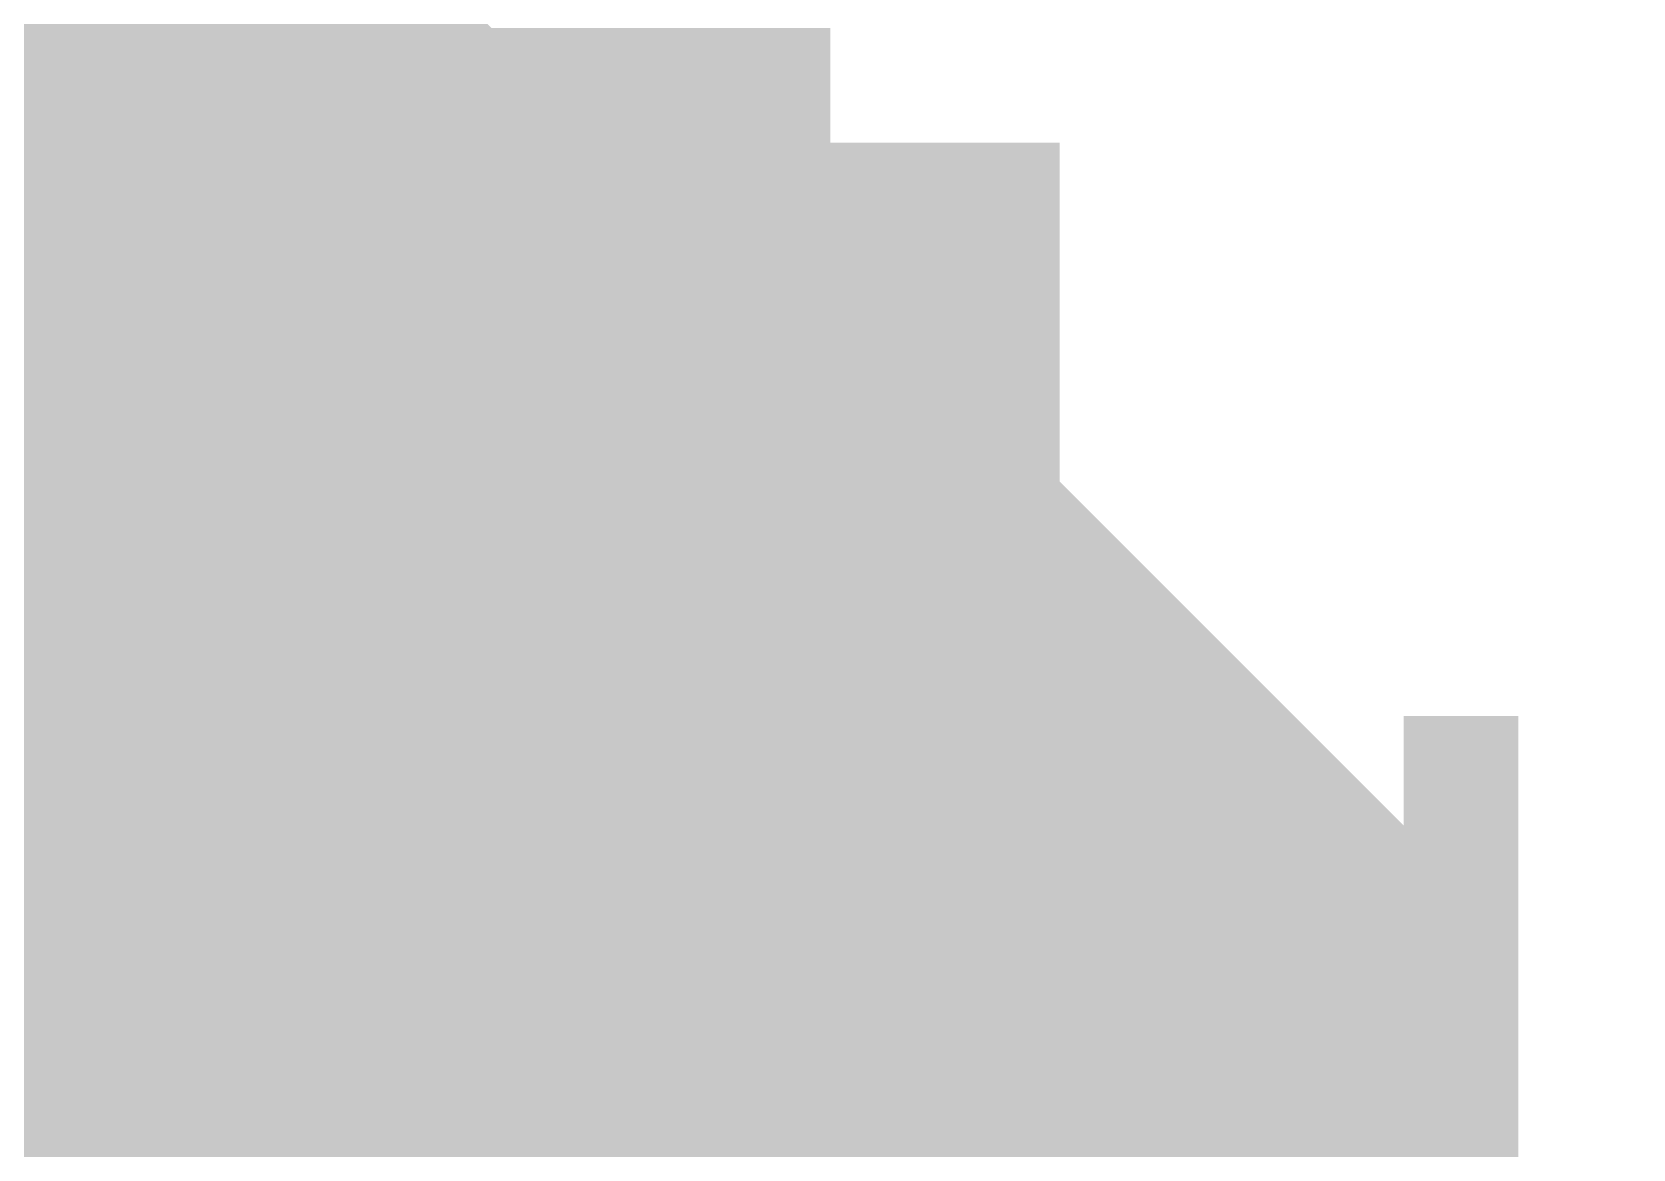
# Model space of a CAD drawing. Header units: inches. Extents: x 0 to 841, y 0 to 594.
# Drawn here: x 790.217 to 790.844, y 500.37 to 500.808 of the extents above; entities that cross this region are included whole.
import ezdxf

# ---------------------------------------------------------------- set-up
doc = ezdxf.new("R2010")
doc.units = ezdxf.units.IN
doc.layers.add('Sheet', color=255, linetype='Continuous')

msp = doc.modelspace()

# ---------------------------------------------------------------- linework, layer by layer
at = {"layer": 'Sheet'}
for points in [[(790.02077, 505.46597, 0.7493, 0.7493, 0), (790.02077, 499.98594, 0.7493, 0.7493, 0)], [(790.06569, 500.74955, 0.29972, 0.29972, 0), (790.11061, 500.74955, 0.29972, 0.29972, 0), (790.11061, 500.74955, 0.29972, 0.29972, 0), (790.15552, 500.74955, 0.29972, 0.29972, 0), (790.20044, 500.70463, 0.29972, 0.29972, 0), (790.24535, 500.70463, 0.29972, 0.29972, 0), (790.29027, 500.70463, 0.29972, 0.29972, 0), (790.29027, 500.70463, 0.29972, 0.29972, 0), (790.33518, 500.65971, 0.29972, 0.29972, 0), (790.3801, 500.65971, 0.29972, 0.29972, 0), (790.3801, 500.61479, 0.29972, 0.29972, 0), (790.42502, 500.61479, 0.29972, 0.29972, 0), (790.46993, 500.61479, 0.29972, 0.29972, 0), (790.46993, 500.56987, 0.29972, 0.29972, 0), (790.51485, 500.52496, 0.29972, 0.29972, 0), (790.51485, 500.52496, 0.29972, 0.29972, 0), (790.55976, 500.48004, 0.29972, 0.29972, 0), (790.55976, 500.48004, 0.29972, 0.29972, 0), (790.60468, 500.43512, 0.29972, 0.29972, 0), (790.60468, 500.3902, 0.29972, 0.29972, 0), (790.64959, 500.3902, 0.29972, 0.29972, 0), (790.64959, 500.34528, 0.29972, 0.29972, 0), (790.64959, 500.30036, 0.29972, 0.29972, 0), (790.69451, 500.25545, 0.29972, 0.29972, 0), (790.69451, 500.25545, 0.29972, 0.29972, 0), (790.69451, 500.21053, 0.29972, 0.29972, 0)], [(790.06569, 500.74955, 0.29972, 0.29972, 0), (790.11061, 500.74955, 0.29972, 0.29972, 0), (790.11061, 500.74955, 0.29972, 0.29972, 0), (790.15552, 500.74955, 0.29972, 0.29972, 0), (790.20044, 500.70463, 0.29972, 0.29972, 0), (790.24535, 500.70463, 0.29972, 0.29972, 0), (790.29027, 500.70463, 0.29972, 0.29972, 0), (790.29027, 500.70463, 0.29972, 0.29972, 0), (790.33518, 500.65971, 0.29972, 0.29972, 0), (790.3801, 500.65971, 0.29972, 0.29972, 0), (790.3801, 500.61479, 0.29972, 0.29972, 0), (790.42502, 500.61479, 0.29972, 0.29972, 0), (790.46993, 500.61479, 0.29972, 0.29972, 0), (790.46993, 500.56987, 0.29972, 0.29972, 0), (790.51485, 500.52496, 0.29972, 0.29972, 0), (790.51485, 500.52496, 0.29972, 0.29972, 0), (790.55976, 500.48004, 0.29972, 0.29972, 0), (790.55976, 500.48004, 0.29972, 0.29972, 0), (790.60468, 500.43512, 0.29972, 0.29972, 0), (790.60468, 500.3902, 0.29972, 0.29972, 0), (790.64959, 500.3902, 0.29972, 0.29972, 0), (790.64959, 500.34528, 0.29972, 0.29972, 0), (790.64959, 500.30036, 0.29972, 0.29972, 0), (790.69451, 500.25545, 0.29972, 0.29972, 0), (790.69451, 500.25545, 0.29972, 0.29972, 0), (790.69451, 500.21053, 0.29972, 0.29972, 0)], [(790.06569, 500.74955, 0.29972, 0.29972, 0), (790.11061, 500.74955, 0.29972, 0.29972, 0), (790.11061, 500.74955, 0.29972, 0.29972, 0), (790.15552, 500.74955, 0.29972, 0.29972, 0), (790.20044, 500.70463, 0.29972, 0.29972, 0), (790.24535, 500.70463, 0.29972, 0.29972, 0), (790.29027, 500.70463, 0.29972, 0.29972, 0), (790.29027, 500.70463, 0.29972, 0.29972, 0), (790.33518, 500.65971, 0.29972, 0.29972, 0), (790.3801, 500.65971, 0.29972, 0.29972, 0), (790.3801, 500.61479, 0.29972, 0.29972, 0), (790.42502, 500.61479, 0.29972, 0.29972, 0), (790.46993, 500.61479, 0.29972, 0.29972, 0), (790.46993, 500.56987, 0.29972, 0.29972, 0), (790.51485, 500.52496, 0.29972, 0.29972, 0), (790.51485, 500.52496, 0.29972, 0.29972, 0), (790.55976, 500.48004, 0.29972, 0.29972, 0), (790.55976, 500.48004, 0.29972, 0.29972, 0), (790.60468, 500.43512, 0.29972, 0.29972, 0), (790.60468, 500.3902, 0.29972, 0.29972, 0), (790.64959, 500.3902, 0.29972, 0.29972, 0), (790.64959, 500.34528, 0.29972, 0.29972, 0), (790.64959, 500.30036, 0.29972, 0.29972, 0), (790.69451, 500.25545, 0.29972, 0.29972, 0), (790.69451, 500.25545, 0.29972, 0.29972, 0), (790.69451, 500.21053, 0.29972, 0.29972, 0)], [(790.06569, 500.74955, 0.29972, 0.29972, 0), (790.11061, 500.74955, 0.29972, 0.29972, 0), (790.11061, 500.74955, 0.29972, 0.29972, 0), (790.15552, 500.74955, 0.29972, 0.29972, 0), (790.20044, 500.70463, 0.29972, 0.29972, 0), (790.24535, 500.70463, 0.29972, 0.29972, 0), (790.29027, 500.70463, 0.29972, 0.29972, 0), (790.29027, 500.70463, 0.29972, 0.29972, 0), (790.33518, 500.65971, 0.29972, 0.29972, 0), (790.3801, 500.65971, 0.29972, 0.29972, 0), (790.3801, 500.61479, 0.29972, 0.29972, 0), (790.42502, 500.61479, 0.29972, 0.29972, 0), (790.46993, 500.61479, 0.29972, 0.29972, 0), (790.46993, 500.56987, 0.29972, 0.29972, 0), (790.51485, 500.52496, 0.29972, 0.29972, 0), (790.51485, 500.52496, 0.29972, 0.29972, 0), (790.55976, 500.48004, 0.29972, 0.29972, 0), (790.55976, 500.48004, 0.29972, 0.29972, 0), (790.60468, 500.43512, 0.29972, 0.29972, 0), (790.60468, 500.3902, 0.29972, 0.29972, 0), (790.64959, 500.3902, 0.29972, 0.29972, 0), (790.64959, 500.34528, 0.29972, 0.29972, 0), (790.64959, 500.30036, 0.29972, 0.29972, 0), (790.69451, 500.25545, 0.29972, 0.29972, 0), (790.69451, 500.25545, 0.29972, 0.29972, 0), (790.69451, 500.21053, 0.29972, 0.29972, 0)], [(790.06569, 500.74955, 0.29972, 0.29972, 0), (790.11061, 500.74955, 0.29972, 0.29972, 0), (790.11061, 500.74955, 0.29972, 0.29972, 0), (790.15552, 500.74955, 0.29972, 0.29972, 0), (790.20044, 500.70463, 0.29972, 0.29972, 0), (790.24535, 500.70463, 0.29972, 0.29972, 0), (790.29027, 500.70463, 0.29972, 0.29972, 0), (790.29027, 500.70463, 0.29972, 0.29972, 0), (790.33518, 500.65971, 0.29972, 0.29972, 0), (790.3801, 500.65971, 0.29972, 0.29972, 0), (790.3801, 500.61479, 0.29972, 0.29972, 0), (790.42502, 500.61479, 0.29972, 0.29972, 0), (790.46993, 500.61479, 0.29972, 0.29972, 0), (790.46993, 500.56987, 0.29972, 0.29972, 0), (790.51485, 500.52496, 0.29972, 0.29972, 0), (790.51485, 500.52496, 0.29972, 0.29972, 0), (790.55976, 500.48004, 0.29972, 0.29972, 0), (790.55976, 500.48004, 0.29972, 0.29972, 0), (790.60468, 500.43512, 0.29972, 0.29972, 0), (790.60468, 500.3902, 0.29972, 0.29972, 0), (790.64959, 500.3902, 0.29972, 0.29972, 0), (790.64959, 500.34528, 0.29972, 0.29972, 0), (790.64959, 500.30036, 0.29972, 0.29972, 0), (790.69451, 500.25545, 0.29972, 0.29972, 0), (790.69451, 500.25545, 0.29972, 0.29972, 0), (790.69451, 500.21053, 0.29972, 0.29972, 0)], [(790.06569, 500.74955, 0.29972, 0.29972, 0), (790.11061, 500.74955, 0.29972, 0.29972, 0), (790.11061, 500.74955, 0.29972, 0.29972, 0), (790.15552, 500.74955, 0.29972, 0.29972, 0), (790.20044, 500.70463, 0.29972, 0.29972, 0), (790.24535, 500.70463, 0.29972, 0.29972, 0), (790.29027, 500.70463, 0.29972, 0.29972, 0), (790.29027, 500.70463, 0.29972, 0.29972, 0), (790.33518, 500.65971, 0.29972, 0.29972, 0), (790.3801, 500.65971, 0.29972, 0.29972, 0), (790.3801, 500.61479, 0.29972, 0.29972, 0), (790.42502, 500.61479, 0.29972, 0.29972, 0), (790.46993, 500.61479, 0.29972, 0.29972, 0), (790.46993, 500.56987, 0.29972, 0.29972, 0), (790.51485, 500.52496, 0.29972, 0.29972, 0), (790.51485, 500.52496, 0.29972, 0.29972, 0), (790.55976, 500.48004, 0.29972, 0.29972, 0), (790.55976, 500.48004, 0.29972, 0.29972, 0), (790.60468, 500.43512, 0.29972, 0.29972, 0), (790.60468, 500.3902, 0.29972, 0.29972, 0), (790.64959, 500.3902, 0.29972, 0.29972, 0), (790.64959, 500.34528, 0.29972, 0.29972, 0), (790.64959, 500.30036, 0.29972, 0.29972, 0), (790.69451, 500.25545, 0.29972, 0.29972, 0), (790.69451, 500.25545, 0.29972, 0.29972, 0), (790.69451, 500.21053, 0.29972, 0.29972, 0)], [(790.15552, 500.74955, 0.09906, 0.09906, 0), (790.20044, 500.70463, 0.09906, 0.09906, 0), (790.24535, 500.70463, 0.09906, 0.09906, 0), (790.29027, 500.70463, 0.09906, 0.09906, 0), (790.29027, 500.70463, 0.09906, 0.09906, 0), (790.33518, 500.65971, 0.09906, 0.09906, 0), (790.3801, 500.65971, 0.09906, 0.09906, 0), (790.3801, 500.61479, 0.09906, 0.09906, 0), (790.42502, 500.61479, 0.09906, 0.09906, 0), (790.46993, 500.61479, 0.09906, 0.09906, 0), (790.46993, 500.56987, 0.09906, 0.09906, 0), (790.51485, 500.52496, 0.09906, 0.09906, 0), (790.51485, 500.52496, 0.09906, 0.09906, 0), (790.55976, 500.48004, 0.09906, 0.09906, 0), (790.55976, 500.48004, 0.09906, 0.09906, 0), (790.60468, 500.43512, 0.09906, 0.09906, 0), (790.60468, 500.3902, 0.09906, 0.09906, 0), (790.64959, 500.3902, 0.09906, 0.09906, 0), (790.64959, 500.34528, 0.09906, 0.09906, 0), (790.64959, 500.30036, 0.09906, 0.09906, 0)], [(790.15552, 500.74955, 0.09906, 0.09906, 0), (790.20044, 500.70463, 0.09906, 0.09906, 0), (790.24535, 500.70463, 0.09906, 0.09906, 0), (790.29027, 500.70463, 0.09906, 0.09906, 0), (790.29027, 500.70463, 0.09906, 0.09906, 0), (790.33518, 500.65971, 0.09906, 0.09906, 0), (790.3801, 500.65971, 0.09906, 0.09906, 0), (790.3801, 500.61479, 0.09906, 0.09906, 0), (790.42502, 500.61479, 0.09906, 0.09906, 0), (790.46993, 500.61479, 0.09906, 0.09906, 0), (790.46993, 500.56987, 0.09906, 0.09906, 0), (790.51485, 500.52496, 0.09906, 0.09906, 0), (790.51485, 500.52496, 0.09906, 0.09906, 0), (790.55976, 500.48004, 0.09906, 0.09906, 0), (790.55976, 500.48004, 0.09906, 0.09906, 0), (790.60468, 500.43512, 0.09906, 0.09906, 0), (790.60468, 500.3902, 0.09906, 0.09906, 0), (790.64959, 500.3902, 0.09906, 0.09906, 0), (790.64959, 500.34528, 0.09906, 0.09906, 0), (790.64959, 500.30036, 0.09906, 0.09906, 0)], [(790.15552, 500.74955, 0.09906, 0.09906, 0), (790.20044, 500.70463, 0.09906, 0.09906, 0), (790.24535, 500.70463, 0.09906, 0.09906, 0), (790.29027, 500.70463, 0.09906, 0.09906, 0), (790.29027, 500.70463, 0.09906, 0.09906, 0), (790.33518, 500.65971, 0.09906, 0.09906, 0), (790.3801, 500.65971, 0.09906, 0.09906, 0), (790.3801, 500.61479, 0.09906, 0.09906, 0), (790.42502, 500.61479, 0.09906, 0.09906, 0), (790.46993, 500.61479, 0.09906, 0.09906, 0), (790.46993, 500.56987, 0.09906, 0.09906, 0), (790.51485, 500.52496, 0.09906, 0.09906, 0), (790.51485, 500.52496, 0.09906, 0.09906, 0), (790.55976, 500.48004, 0.09906, 0.09906, 0), (790.55976, 500.48004, 0.09906, 0.09906, 0), (790.60468, 500.43512, 0.09906, 0.09906, 0), (790.60468, 500.3902, 0.09906, 0.09906, 0), (790.64959, 500.3902, 0.09906, 0.09906, 0), (790.64959, 500.34528, 0.09906, 0.09906, 0), (790.64959, 500.30036, 0.09906, 0.09906, 0)], [(790.15552, 500.74955, 0.09906, 0.09906, 0), (790.20044, 500.70463, 0.09906, 0.09906, 0), (790.24535, 500.70463, 0.09906, 0.09906, 0), (790.29027, 500.70463, 0.09906, 0.09906, 0), (790.29027, 500.70463, 0.09906, 0.09906, 0), (790.33518, 500.65971, 0.09906, 0.09906, 0), (790.3801, 500.65971, 0.09906, 0.09906, 0), (790.3801, 500.61479, 0.09906, 0.09906, 0), (790.42502, 500.61479, 0.09906, 0.09906, 0), (790.46993, 500.61479, 0.09906, 0.09906, 0), (790.46993, 500.56987, 0.09906, 0.09906, 0), (790.51485, 500.52496, 0.09906, 0.09906, 0), (790.51485, 500.52496, 0.09906, 0.09906, 0), (790.55976, 500.48004, 0.09906, 0.09906, 0), (790.55976, 500.48004, 0.09906, 0.09906, 0), (790.60468, 500.43512, 0.09906, 0.09906, 0), (790.60468, 500.3902, 0.09906, 0.09906, 0), (790.64959, 500.3902, 0.09906, 0.09906, 0), (790.64959, 500.34528, 0.09906, 0.09906, 0), (790.64959, 500.30036, 0.09906, 0.09906, 0)], [(790.15552, 500.74955, 0.09906, 0.09906, 0), (790.20044, 500.70463, 0.09906, 0.09906, 0), (790.24535, 500.70463, 0.09906, 0.09906, 0), (790.29027, 500.70463, 0.09906, 0.09906, 0), (790.29027, 500.70463, 0.09906, 0.09906, 0), (790.33518, 500.65971, 0.09906, 0.09906, 0), (790.3801, 500.65971, 0.09906, 0.09906, 0), (790.3801, 500.61479, 0.09906, 0.09906, 0), (790.42502, 500.61479, 0.09906, 0.09906, 0), (790.46993, 500.61479, 0.09906, 0.09906, 0), (790.46993, 500.56987, 0.09906, 0.09906, 0), (790.51485, 500.52496, 0.09906, 0.09906, 0), (790.51485, 500.52496, 0.09906, 0.09906, 0), (790.55976, 500.48004, 0.09906, 0.09906, 0), (790.55976, 500.48004, 0.09906, 0.09906, 0), (790.60468, 500.43512, 0.09906, 0.09906, 0), (790.60468, 500.3902, 0.09906, 0.09906, 0), (790.64959, 500.3902, 0.09906, 0.09906, 0), (790.64959, 500.34528, 0.09906, 0.09906, 0), (790.64959, 500.30036, 0.09906, 0.09906, 0)], [(790.15552, 500.74955, 0.09906, 0.09906, 0), (790.20044, 500.70463, 0.09906, 0.09906, 0), (790.24535, 500.70463, 0.09906, 0.09906, 0), (790.29027, 500.70463, 0.09906, 0.09906, 0), (790.29027, 500.70463, 0.09906, 0.09906, 0), (790.33518, 500.65971, 0.09906, 0.09906, 0), (790.3801, 500.65971, 0.09906, 0.09906, 0), (790.3801, 500.61479, 0.09906, 0.09906, 0), (790.42502, 500.61479, 0.09906, 0.09906, 0), (790.46993, 500.61479, 0.09906, 0.09906, 0), (790.46993, 500.56987, 0.09906, 0.09906, 0), (790.51485, 500.52496, 0.09906, 0.09906, 0), (790.51485, 500.52496, 0.09906, 0.09906, 0), (790.55976, 500.48004, 0.09906, 0.09906, 0), (790.55976, 500.48004, 0.09906, 0.09906, 0), (790.60468, 500.43512, 0.09906, 0.09906, 0), (790.60468, 500.3902, 0.09906, 0.09906, 0), (790.64959, 500.3902, 0.09906, 0.09906, 0), (790.64959, 500.34528, 0.09906, 0.09906, 0), (790.64959, 500.30036, 0.09906, 0.09906, 0)], [(790.06569, 500.48004, 0.29972, 0.29972, 0), (790.11061, 500.48004, 0.29972, 0.29972, 0), (790.11061, 500.48004, 0.29972, 0.29972, 0), (790.15552, 500.48004, 0.29972, 0.29972, 0), (790.15552, 500.43512, 0.29972, 0.29972, 0), (790.20044, 500.43512, 0.29972, 0.29972, 0), (790.20044, 500.43512, 0.29972, 0.29972, 0), (790.24535, 500.43512, 0.29972, 0.29972, 0), (790.24535, 500.43512, 0.29972, 0.29972, 0), (790.29027, 500.3902, 0.29972, 0.29972, 0), (790.29027, 500.3902, 0.29972, 0.29972, 0), (790.33518, 500.3902, 0.29972, 0.29972, 0), (790.33518, 500.34528, 0.29972, 0.29972, 0), (790.33518, 500.34528, 0.29972, 0.29972, 0), (790.3801, 500.34528, 0.29972, 0.29972, 0), (790.3801, 500.30036, 0.29972, 0.29972, 0), (790.3801, 500.30036, 0.29972, 0.29972, 0), (790.42502, 500.30036, 0.29972, 0.29972, 0), (790.42502, 500.25545, 0.29972, 0.29972, 0), (790.42502, 500.25545, 0.29972, 0.29972, 0), (790.46993, 500.21053, 0.29972, 0.29972, 0)], [(790.06569, 500.48004, 0.29972, 0.29972, 0), (790.11061, 500.48004, 0.29972, 0.29972, 0), (790.11061, 500.48004, 0.29972, 0.29972, 0), (790.15552, 500.48004, 0.29972, 0.29972, 0), (790.15552, 500.43512, 0.29972, 0.29972, 0), (790.20044, 500.43512, 0.29972, 0.29972, 0), (790.20044, 500.43512, 0.29972, 0.29972, 0), (790.24535, 500.43512, 0.29972, 0.29972, 0), (790.24535, 500.43512, 0.29972, 0.29972, 0), (790.29027, 500.3902, 0.29972, 0.29972, 0), (790.29027, 500.3902, 0.29972, 0.29972, 0), (790.33518, 500.3902, 0.29972, 0.29972, 0), (790.33518, 500.34528, 0.29972, 0.29972, 0), (790.33518, 500.34528, 0.29972, 0.29972, 0), (790.3801, 500.34528, 0.29972, 0.29972, 0), (790.3801, 500.30036, 0.29972, 0.29972, 0), (790.3801, 500.30036, 0.29972, 0.29972, 0), (790.42502, 500.30036, 0.29972, 0.29972, 0), (790.42502, 500.25545, 0.29972, 0.29972, 0), (790.42502, 500.25545, 0.29972, 0.29972, 0), (790.46993, 500.21053, 0.29972, 0.29972, 0)], [(790.06569, 500.48004, 0.29972, 0.29972, 0), (790.11061, 500.48004, 0.29972, 0.29972, 0), (790.11061, 500.48004, 0.29972, 0.29972, 0), (790.15552, 500.48004, 0.29972, 0.29972, 0), (790.15552, 500.43512, 0.29972, 0.29972, 0), (790.20044, 500.43512, 0.29972, 0.29972, 0), (790.20044, 500.43512, 0.29972, 0.29972, 0), (790.24535, 500.43512, 0.29972, 0.29972, 0), (790.24535, 500.43512, 0.29972, 0.29972, 0), (790.29027, 500.3902, 0.29972, 0.29972, 0), (790.29027, 500.3902, 0.29972, 0.29972, 0), (790.33518, 500.3902, 0.29972, 0.29972, 0), (790.33518, 500.34528, 0.29972, 0.29972, 0), (790.33518, 500.34528, 0.29972, 0.29972, 0), (790.3801, 500.34528, 0.29972, 0.29972, 0), (790.3801, 500.30036, 0.29972, 0.29972, 0), (790.3801, 500.30036, 0.29972, 0.29972, 0), (790.42502, 500.30036, 0.29972, 0.29972, 0), (790.42502, 500.25545, 0.29972, 0.29972, 0), (790.42502, 500.25545, 0.29972, 0.29972, 0), (790.46993, 500.21053, 0.29972, 0.29972, 0)], [(790.06569, 500.48004, 0.29972, 0.29972, 0), (790.11061, 500.48004, 0.29972, 0.29972, 0), (790.11061, 500.48004, 0.29972, 0.29972, 0), (790.15552, 500.48004, 0.29972, 0.29972, 0), (790.15552, 500.43512, 0.29972, 0.29972, 0), (790.20044, 500.43512, 0.29972, 0.29972, 0), (790.20044, 500.43512, 0.29972, 0.29972, 0), (790.24535, 500.43512, 0.29972, 0.29972, 0), (790.24535, 500.43512, 0.29972, 0.29972, 0), (790.29027, 500.3902, 0.29972, 0.29972, 0), (790.29027, 500.3902, 0.29972, 0.29972, 0), (790.33518, 500.3902, 0.29972, 0.29972, 0), (790.33518, 500.34528, 0.29972, 0.29972, 0), (790.33518, 500.34528, 0.29972, 0.29972, 0), (790.3801, 500.34528, 0.29972, 0.29972, 0), (790.3801, 500.30036, 0.29972, 0.29972, 0), (790.3801, 500.30036, 0.29972, 0.29972, 0), (790.42502, 500.30036, 0.29972, 0.29972, 0), (790.42502, 500.25545, 0.29972, 0.29972, 0), (790.42502, 500.25545, 0.29972, 0.29972, 0), (790.46993, 500.21053, 0.29972, 0.29972, 0)], [(790.15552, 500.43512, 0.09906, 0.09906, 0), (790.20044, 500.43512, 0.09906, 0.09906, 0), (790.20044, 500.43512, 0.09906, 0.09906, 0), (790.24535, 500.43512, 0.09906, 0.09906, 0), (790.24535, 500.43512, 0.09906, 0.09906, 0), (790.29027, 500.3902, 0.09906, 0.09906, 0), (790.29027, 500.3902, 0.09906, 0.09906, 0), (790.33518, 500.3902, 0.09906, 0.09906, 0), (790.33518, 500.34528, 0.09906, 0.09906, 0), (790.33518, 500.34528, 0.09906, 0.09906, 0), (790.3801, 500.34528, 0.09906, 0.09906, 0), (790.3801, 500.30036, 0.09906, 0.09906, 0)], [(790.15552, 500.43512, 0.09906, 0.09906, 0), (790.20044, 500.43512, 0.09906, 0.09906, 0), (790.20044, 500.43512, 0.09906, 0.09906, 0), (790.24535, 500.43512, 0.09906, 0.09906, 0), (790.24535, 500.43512, 0.09906, 0.09906, 0), (790.29027, 500.3902, 0.09906, 0.09906, 0), (790.29027, 500.3902, 0.09906, 0.09906, 0), (790.33518, 500.3902, 0.09906, 0.09906, 0), (790.33518, 500.34528, 0.09906, 0.09906, 0), (790.33518, 500.34528, 0.09906, 0.09906, 0), (790.3801, 500.34528, 0.09906, 0.09906, 0), (790.3801, 500.30036, 0.09906, 0.09906, 0)], [(790.15552, 500.43512, 0.09906, 0.09906, 0), (790.20044, 500.43512, 0.09906, 0.09906, 0), (790.20044, 500.43512, 0.09906, 0.09906, 0), (790.24535, 500.43512, 0.09906, 0.09906, 0), (790.24535, 500.43512, 0.09906, 0.09906, 0), (790.29027, 500.3902, 0.09906, 0.09906, 0), (790.29027, 500.3902, 0.09906, 0.09906, 0), (790.33518, 500.3902, 0.09906, 0.09906, 0), (790.33518, 500.34528, 0.09906, 0.09906, 0), (790.33518, 500.34528, 0.09906, 0.09906, 0), (790.3801, 500.34528, 0.09906, 0.09906, 0), (790.3801, 500.30036, 0.09906, 0.09906, 0)], [(790.15552, 500.43512, 0.09906, 0.09906, 0), (790.20044, 500.43512, 0.09906, 0.09906, 0), (790.20044, 500.43512, 0.09906, 0.09906, 0), (790.24535, 500.43512, 0.09906, 0.09906, 0), (790.24535, 500.43512, 0.09906, 0.09906, 0), (790.29027, 500.3902, 0.09906, 0.09906, 0), (790.29027, 500.3902, 0.09906, 0.09906, 0), (790.33518, 500.3902, 0.09906, 0.09906, 0), (790.33518, 500.34528, 0.09906, 0.09906, 0), (790.33518, 500.34528, 0.09906, 0.09906, 0), (790.3801, 500.34528, 0.09906, 0.09906, 0), (790.3801, 500.30036, 0.09906, 0.09906, 0)]]:
    msp.add_lwpolyline(points, format="xyseb", dxfattribs=at)
msp.add_lwpolyline([(789.74589, 499.99961, 0.508, 0.508, 1), (790.25389, 499.99961, 0.508, 0.508, 1)], format="xyseb", close=True, dxfattribs=at)

doc.saveas('drawing.dxf')
